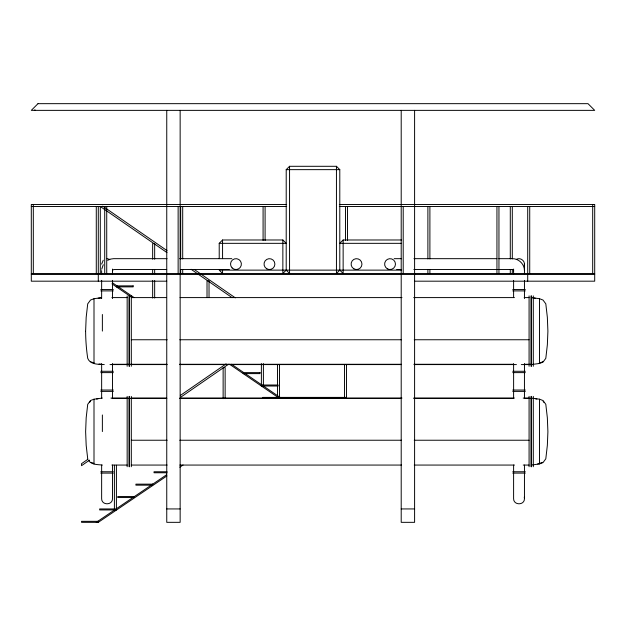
<?xml version="1.0" encoding="UTF-8"?>
<svg xmlns="http://www.w3.org/2000/svg" width="626" height="626" viewBox="0 0 626 626"><rect width="100%" height="100%" fill="white"/><g stroke="black" fill="none" stroke-linecap="round" stroke-linejoin="round"><path stroke-width="0.94" d="M531.286 297.6L539.526 298.712L543 300.042L545.809 303.837L547.351 317.351L547.899 331.279L547.351 344.816L545.809 358.33L543 362.125L539.526 363.456L531.286 364.575M531.286 398.081L539.526 399.192L543 400.523L545.809 404.318L547.351 417.832L547.899 431.76L547.351 445.297L545.809 458.811L543 462.606L539.526 463.936L531.286 465.048M85.629 330.896L86.177 317.351L87.718 303.837L90.527 300.042L94.002 298.712L101.506 297.647M102.374 398.073L94.002 399.192L90.527 400.523L87.718 404.318L86.177 417.832L85.629 431.666L86.177 445.297L87.718 458.811M112.484 270.98L112.868 269.908L113.94 269.524L166.712 269.524M101.639 264.102L103.227 260.26M524.275 265.502C525.644 261.073 520.245 256.926 516.317 259.399M524.455 465.063L524.455 498.554C524.721 505.526 513.343 505.526 513.602 498.554L513.602 465.063M101.725 269.211L103.251 264.728M89.612 402.377L90.41 401.219M289.556 166.297L289.556 273.476L286.207 270.127L286.207 169.646L289.556 166.297L336.444 166.297L339.793 169.646L339.793 270.127L336.444 273.476L336.444 166.297M219.217 243.334L222.566 239.985L282.858 239.985L286.207 243.334L219.217 243.334L219.217 258.648M286.207 270.127L282.858 273.476L282.858 239.985M401.485 239.985L343.142 239.985L339.793 243.334L401.485 243.334M87.969 459.226L81.537 463.663L81.537 465.674L89.573 460.126M180.319 395.475L226.096 363.886M180.319 397.487L228.506 364.23M96.279 522.334L114.84 509.775M116.459 508.688L166.5 474.837M98.29 522.334L98.29 521.325L81.537 521.325L81.537 522.334L98.29 522.334L166.899 475.932M179.811 467.192L183.042 465.008M542.484 361.851L543.118 361.429M107.695 260.291L110.622 259.078L113.58 258.671L167.048 258.671M539.229 363.096L541.67 362.164M540.042 463.263L542.484 462.332M96.623 399.044L98.165 398.707M537.679 463.913L539.229 463.576M98.165 298.226L101.529 297.96M286.207 169.646L339.793 169.646M286.645 204.483L31.3 204.483L31.3 281.184L166.751 281.184M339.323 204.483L594.7 204.483L594.7 281.184L414.6 281.184M31.3 206.494L286.645 206.494M339.323 206.494L594.7 206.494M179.685 258.671L231.823 258.671M394.177 258.671L401.602 258.671M413.966 258.671L496.942 258.671M498.852 258.671L512.506 258.671C518.86 258.616 524.51 264.266 524.455 270.62M180.398 269.524L229.265 269.524M396.735 269.524L401.626 269.524M413.849 269.524L512.154 269.524M401.485 270.127L219.217 270.127L222.566 273.476L222.566 270.127M31.3 273.476L180.147 273.476M180.265 273.476L594.7 273.476M31.3 274.485L594.7 274.485M100.794 289.556L113.329 289.556M512.757 289.556L525.3 289.556M100.794 290.894L113.329 290.894M512.757 290.894L525.3 290.894M111.905 297.593L127.156 297.593M131.311 297.593L166.375 297.593M180.038 297.593L401.978 297.593M413.708 297.593L514.415 297.593M524.189 297.593L529.08 297.593M131.311 339.754L167.134 339.754M179.811 339.754L401.54 339.754M414.24 339.754L529.08 339.754M112.14 364.277L166.837 364.277M179.537 364.277L401.25 364.277M413.95 364.277L513.57 364.277M524.314 364.277L531.153 364.277M104.276 364.582C98.579 364.254 90.183 364.786 87.718 358.33C86.38 349.386 85.676 340.341 85.629 331.287M109.996 364.582L127.156 364.582M131.311 364.582L167.134 364.582M179.811 364.582L401.54 364.582M414.24 364.582L516.427 364.582M521.294 364.582L529.08 364.582M100.794 371.281L113.329 371.281M512.757 371.281L525.3 371.281M100.794 372.619L113.329 372.619M512.757 372.619L525.3 372.619M261.386 385.013L278.132 385.013L278.132 386.015L261.386 386.015L261.386 363.651M100.794 390.037L113.329 390.037M512.757 390.037L525.3 390.037M100.794 391.375L113.329 391.375M512.757 391.375L525.3 391.375M278.836 397.4L262.764 397.4L262.764 398.41M279.509 397.4L346.491 397.4M110.951 398.073L127.156 398.073M131.311 398.073L166.375 398.073M180.038 398.073L401.978 398.073M413.708 398.073L514.415 398.073M523.211 398.073L529.08 398.073M112.14 398.379L166.837 398.379M179.537 398.379L401.25 398.379M413.95 398.379L513.57 398.379M524.314 398.379L531.153 398.379M131.311 440.235L167.134 440.235M179.811 440.235L401.54 440.235M414.24 440.235L529.08 440.235M111.905 465.063L127.156 465.063M131.311 465.063L167.134 465.063M179.811 465.063L401.54 465.063M414.24 465.063L514.478 465.063M523.242 465.063L529.08 465.063M100.794 471.761L113.329 471.761M167.056 471.761L154.027 471.761L154.027 472.763L167.056 472.763M512.757 471.761L525.3 471.761M100.794 473.099L113.329 473.099M512.757 473.099L525.3 473.099M116.413 508.938L99.659 508.938L99.659 509.94L116.413 509.94L116.413 465.251M166.751 508.938L180.147 508.938M401.203 508.938L414.6 508.938M102.374 465.063C97.766 464.484 91.177 464.93 88.54 460.298M533.172 298.054L535.363 298.226M99.01 364.011L101.529 364.207M107.062 258.671L109.777 259.399M535.363 398.707L536.905 399.044M91.858 362.164L94.299 363.096M91.044 462.332L93.485 463.263M90.41 361.429L91.044 361.851M112.375 282.741L134.12 297.616M231.581 364.262L243.663 372.525M245.275 373.62L280.714 397.854M111.976 283.844L132.117 297.616M229.57 364.262L279.509 398.41L279.509 364.395M102.711 206.15L167.001 250.603M194.318 269.501L235.306 297.843M167.001 252.614L100.293 206.494L100.293 273.476M191.11 269.29L232.09 297.632M339.793 270.127L343.142 273.476L343.142 239.985M543.118 401.219L543.916 402.377M513.336 270.033L513.602 270.98M524.275 497.146L524.455 498.554M592.689 204.483L592.689 273.476M539.526 298.712L539.526 363.456M539.526 399.192L539.526 463.936M533.297 295.902L533.297 366.273M533.297 396.383L533.297 466.746M531.286 295.902L531.286 366.273M531.286 396.383L531.286 466.746M531.153 295.902L531.153 366.273M531.153 396.383L531.153 466.746M529.721 206.494L529.721 273.476M529.08 295.902L529.08 366.273M529.08 396.383L529.08 466.746M527.71 206.494L527.71 281.184M524.455 264.102L524.455 273.672M524.455 280.37L524.455 289.94M524.455 290.894L524.455 298.547M524.455 363.62L524.455 371.281M524.447 372.235L524.447 390.421M524.455 391.375L524.455 398.073M513.602 269.063L513.602 273.82M513.602 280.37L513.602 289.948M513.602 290.894L513.602 297.593M513.602 363.62L513.602 371.281M513.617 372.235L513.617 390.421M513.602 391.375L513.602 398.073M512.303 206.494L512.303 258.914M512.303 269.595L512.303 273.476M510.292 206.494L510.292 258.914M510.292 269.595L510.292 273.476M498.953 206.494L498.953 273.476M496.942 206.494L496.942 273.476M429.898 206.494L429.898 258.914M429.898 269.595L429.898 273.476M427.887 206.494L427.887 258.914M427.887 269.595L427.887 273.476M414.6 110.364L414.6 522.334L401.203 522.334L401.203 110.364M403.207 206.494L403.207 273.476M347.5 206.494L347.5 240.47M346.491 364.395L346.491 398.41M345.489 206.494L345.489 240.47M344.48 364.395L344.48 397.4M277.498 364.395L277.498 397.4M265.095 206.494L265.095 240.47M263.397 363.651L263.397 385.013M263.084 206.494L263.084 240.47M225.141 398.66L225.141 367.595L223.13 367.595L223.13 398.66M222.566 239.985L222.566 258.648M209.029 297.35L209.029 280.847L207.018 280.847L207.018 297.35M182.698 206.494L182.698 258.914M182.698 269.595L182.698 273.476M180.687 206.494L180.687 258.914M180.687 269.595L180.687 273.476M180.147 110.364L180.147 522.334L166.751 522.334L166.751 110.364M178.136 206.494L178.136 273.476M154.661 259.203L154.661 243.67L152.65 243.67L152.65 259.203M154.661 269.884L154.661 273.765M154.661 280.558L154.661 298.039M152.65 269.884L152.65 273.765M152.65 280.558L152.65 298.039M131.311 295.902L131.311 366.273M131.311 396.383L131.311 466.746M129.3 295.902L129.3 366.273M129.3 396.383L129.3 466.746M129.167 295.902L129.167 366.273M129.167 396.383L129.167 466.746M127.156 295.902L127.156 366.273M127.156 396.383L127.156 466.746M114.401 465.251L114.401 508.938M112.484 269.063L112.484 273.82M112.484 280.37L112.484 289.948M112.484 290.894L112.484 298.547M112.484 363.62L112.484 371.281M112.477 372.235L112.477 390.421M112.484 391.375L112.484 398.073M112.484 465.063L112.484 498.554C112.75 505.526 101.373 505.526 101.639 498.554L101.639 465.063M106.725 206.494L106.725 273.476M104.714 206.494L104.714 273.476M102.374 314.495L102.374 331.084M102.374 414.975L102.374 431.564M101.639 270.62L101.639 273.672M101.639 280.37L101.639 289.94M101.639 290.894L101.639 298.547M101.639 363.62L101.639 371.281M101.647 372.235L101.647 390.421M101.639 391.375L101.639 398.073M98.29 206.494L98.29 281.184M96.279 206.494L96.279 273.476M94.002 298.712L94.002 363.456M94.002 399.192L94.002 463.936M34.915 109.699L34.915 110.364M33.311 204.483L33.311 273.476M37.998 103.666L31.3 110.364L594.7 110.364L588.002 103.666L37.998 103.666M133.158 285.871L116.413 285.871L116.413 286.872L133.158 286.872L133.158 285.871M260.009 372.619L243.264 372.619L243.264 373.62L260.009 373.62L260.009 372.619M152.65 484.148L135.905 484.148L135.905 485.158L152.65 485.158L152.65 484.148M134.527 496.543L117.782 496.543L117.782 497.545L134.527 497.545L134.527 496.543M266.746 268.797A5.423 5.423 0 0 0 274.884 264.102A5.423 5.423 0 0 0 266.746 259.399A5.423 5.423 0 0 0 266.746 268.797M353.823 268.797A5.423 5.423 0 0 0 361.961 264.102A5.423 5.423 0 0 0 353.823 259.399A5.423 5.423 0 0 0 353.823 268.797M387.33 268.797A5.423 5.423 0 0 0 395.468 264.102A5.423 5.423 0 0 0 387.33 259.399A5.423 5.423 0 0 0 387.33 268.797M232.121 267.936A5.423 5.423 0 0 0 241.206 265.502A5.423 5.423 0 0 0 234.554 258.859A5.423 5.423 0 0 0 232.121 267.936"/></g></svg>
